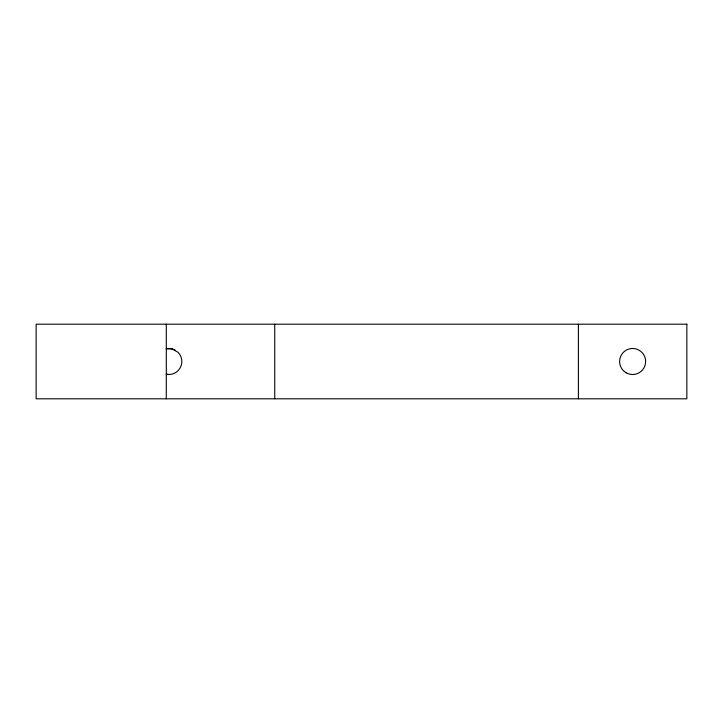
<?xml version="1.0" encoding="UTF-8"?>
<svg xmlns="http://www.w3.org/2000/svg" width="723" height="723" viewBox="0 0 723 723"><rect width="100%" height="100%" fill="white"/><g stroke="black" fill="none" stroke-linecap="round" stroke-linejoin="round"><path stroke-width="1.08" d="M166.29 348.82L172.201 348.929L178.03 352.3A13.014 13.014 0 0 1 166.29 374.261M166.29 374.18L168.83 374.514M578.4 324.193L578.4 398.807M274.74 324.193L274.74 398.807M166.29 324.193L166.29 398.807M166.29 348.739A13.014 13.014 0 0 1 175.337 350.23M686.85 324.193L36.15 324.193L36.15 398.807L686.85 398.807L686.85 324.193M626.118 372.77A13.014 13.014 0 0 0 645.639 361.5A13.014 13.014 0 0 0 626.118 350.23A13.014 13.014 0 0 0 626.118 372.77"/></g></svg>
